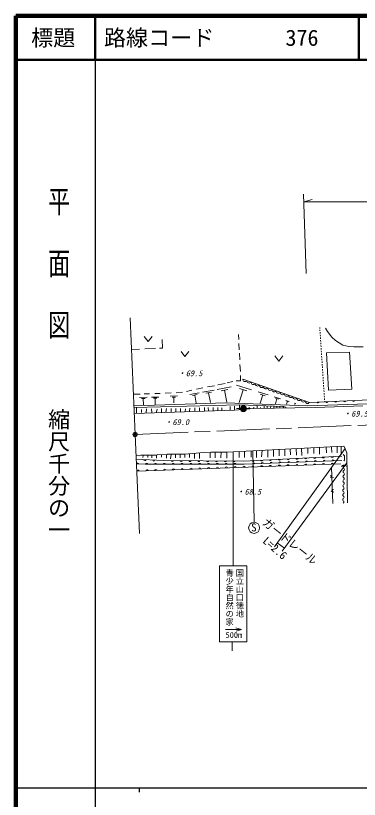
# Model space of a CAD drawing. Units: millimetres, scale not verified. Extents: x 40000 to 680000, y 20000 to 380000.
# Drawn here: x 40000 to 117880, y 202409 to 380000 of the extents above; entities that cross this region are included whole.
import ezdxf
from ezdxf.enums import TextEntityAlignment as Align

# ---------------------------------------------------------------- set-up
doc = ezdxf.new("R2010")
doc.units = ezdxf.units.MM
doc.header["$LTSCALE"] = 1000
doc.header["$PDMODE"] = 32
doc.header["$PDSIZE"] = 500
doc.linetypes.add('CHAIN', pattern=[18.5, 12, -1.5, 3.5, -1.5])
for name, color, linetype, lineweight in [('M-BGD', 7, 'Continuous', 13), ('M-BMK', 2, 'CHAIN', 13), ('M-BMK-SRVR', 3, 'Continuous', 13), ('M-STR-HTXT', 7, 'Continuous', 13), ('M-STR-STRC', 7, 'Continuous', 13), ('M-TTL', 2, 'Continuous', 140), ('M-TTL-BAND', 7, 'Continuous', 25), ('M-TTL-LINE', 7, 'Continuous', 50)]:
    doc.layers.add(name, color=color, linetype=linetype, lineweight=lineweight)
doc.layers.add('M-OTRS', color=6, linetype='Continuous')
doc.layers.add('M-TTL-TXT', color=7, linetype='Continuous')
doc.styles.add('@ＭＳ ゴシック', font='')
doc.styles.add('@ＭＳ 明朝', font='')
doc.styles.add('ＭＳ ゴシック', font='')
doc.styles.add('ＭＳ 明朝', font='')
doc.styles.get('@ＭＳ ゴシック').set_extended_font_data('@MS Gothic')
doc.styles.get('@ＭＳ 明朝').set_extended_font_data('@MS Mincho')
doc.styles.get('ＭＳ ゴシック').set_extended_font_data('MS Gothic')
doc.styles.get('ＭＳ 明朝').set_extended_font_data('MS Mincho')

msp = doc.modelspace()

# ---------------------------------------------------------------- hatches: boundary and pattern name
at = {"layer": 'M-BGD'}
msp.add_hatch(color=256, dxfattribs=at).paths.add_polyline_path([(92305, 290924, -1), (90939, 290924, -0.41421), (91622, 291607, -0.41421)])

# ---------------------------------------------------------------- linework, layer by layer
for p, q in [((108916, 309317), (108927, 309142)), ((110220, 309175), (110643, 308413)), ((69103, 307327), (70003, 306127)), ((70003, 306127), (70903, 307327)), ((90493, 307735), (90577, 306635)), ((108947, 308842), (108967, 308543)), ((108987, 308244), (109007, 307944)), ((109026, 307645), (109046, 307345)), ((110643, 308413), (111659, 307143)), ((73221, 306635), (73305, 304687)), ((90577, 305703), (90662, 304264)), ((109066, 307046), (109086, 306747)), ((109105, 306447), (109125, 306148)), ((109145, 305849), (109165, 305549)), ((111659, 307143), (112506, 306381)), ((112506, 306381), (114115, 305365)), ((68056, 304433), (66278, 304349)), ((71697, 304603), (69241, 304518)), ((73305, 304687), (72628, 304687)), ((77468, 303929), (78368, 302729)), ((78368, 302729), (79268, 303929)), ((109184, 305250), (109204, 304951)), ((109224, 304651), (109244, 304352)), ((109263, 304053), (109283, 303753)), ((115639, 303756), (110474, 303587)), ((114115, 305365), (115469, 305026)), ((115469, 305026), (116655, 304941)), ((116147, 295374), (115639, 303756)), ((116655, 304941), (118771, 304941)), ((90747, 303502), (90831, 301978)), ((98737, 302924), (99637, 301724)), ((99637, 301724), (100537, 302924)), ((109303, 303454), (109323, 303155)), ((109343, 302855), (109362, 302556)), ((109382, 302257), (109402, 301957)), ((110474, 303587), (110897, 295120)), ((90831, 300962), (90916, 299353)), ((109422, 301658), (109441, 301359)), ((109461, 301059), (109481, 300760)), ((109501, 300460), (109520, 300161)), ((90916, 298422), (90916, 297237)), ((109540, 299862), (109560, 299562)), ((109580, 299263), (109600, 298964)), ((109619, 298664), (109639, 298365)), ((87445, 296644), (85836, 296305)), ((89223, 297067), (87953, 296813)), ((89985, 297237), (90916, 297237)), ((91450, 297635), (106566, 292360)), ((109659, 298066), (109679, 297766)), ((109698, 297467), (109718, 297168)), ((109738, 296868), (109758, 296569)), ((79909, 295120), (78724, 294866)), ((82449, 295628), (81010, 295374)), ((82342, 294690), (84952, 295166)), ((85074, 296136), (83465, 295882)), ((85663, 295296), (88817, 295872)), ((86538, 294967), (88115, 295255)), ((87326, 295111), (87816, 292429)), ((90021, 296249), (93426, 295207)), ((91568, 295217), (90682, 292323)), ((90716, 295478), (92419, 294957)), ((109777, 296270), (109797, 295970)), ((109817, 295671), (109837, 295372)), ((109856, 295072), (109876, 294773)), ((110897, 295120), (116147, 295374)), ((66701, 294189), (68225, 294189)), ((68076, 293506), (69764, 293531)), ((68502, 293259), (69345, 293271)), ((68923, 293265), (68944, 291831)), ((69157, 294273), (70342, 294273)), ((70788, 293545), (72427, 293569)), ((71201, 293305), (72021, 293317)), ((71527, 294358), (72713, 294358)), ((71611, 293311), (71631, 291918)), ((75253, 294527), (73898, 294443)), ((75048, 293806), (76639, 293829)), ((75449, 293573), (76245, 293584)), ((75847, 293579), (75866, 292226)), ((77793, 294697), (76353, 294527)), ((79449, 294162), (81592, 294553)), ((80044, 293938), (81115, 294134)), ((80579, 294036), (80912, 292215)), ((83066, 294418), (84371, 294656)), ((83718, 294537), (84123, 292319)), ((94964, 294737), (97206, 294051)), ((95982, 294058), (95399, 292152)), ((95422, 294229), (96543, 293886)), ((98589, 293628), (99979, 293203)), ((99220, 293207), (98859, 292026)), ((98873, 293313), (99567, 293101)), ((106566, 292360), (140005, 293734)), ((109896, 294473), (109916, 294174)), ((109936, 293875), (109955, 293575)), ((109975, 293276), (109995, 292977)), ((87614, 292241), (66871, 291564)), ((90747, 291818), (66871, 291225)), ((106241, 291564), (87614, 292241)), ((88630, 291395), (88630, 290548)), ((89561, 291479), (89561, 290633)), ((90747, 291818), (90747, 290802)), ((94726, 291649), (90747, 291818)), ((92931, 291291), (92945, 290893)), ((93964, 290971), (93964, 291310)), ((94726, 291649), (94726, 290971)), ((100653, 291395), (94726, 291649)), ((96335, 291479), (96335, 291056)), ((97012, 291564), (97012, 291056)), ((97859, 291479), (97774, 291056)), ((98536, 291479), (98536, 291141)), ((99213, 291479), (99213, 291141)), ((99891, 291479), (99891, 291141)), ((100737, 291395), (100653, 291225)), ((100653, 291225), (100653, 291395)), ((101330, 291225), (100737, 291395)), ((101248, 292815), (102012, 292581)), ((101595, 292583), (101396, 291934)), ((101404, 292642), (101786, 292525)), ((103197, 292218), (103503, 292125)), ((103350, 292172), (103257, 291866)), ((141462, 292834), (106241, 291564)), ((118687, 291564), (107934, 291225)), ((110015, 292677), (110026, 292502)), ((89561, 290633), (66955, 289871)), ((67379, 291225), (67379, 289955)), ((68479, 290717), (68479, 290040)), ((69665, 290887), (69580, 290040)), ((70765, 290887), (70850, 290040)), ((72035, 290802), (71951, 290125)), ((73051, 290971), (73051, 290125)), ((74152, 290971), (74067, 290125)), ((75253, 290971), (75253, 290209)), ((76269, 290971), (76269, 290209)), ((77369, 290971), (77369, 290209)), ((78470, 290887), (78385, 290294)), ((79486, 291056), (79401, 290294)), ((80587, 291141), (80587, 290379)), ((81687, 291141), (81687, 290379)), ((82788, 291225), (82788, 290379)), ((83635, 291225), (83719, 290463)), ((84735, 291225), (84735, 290463)), ((85836, 291225), (85836, 290463)), ((86683, 291141), (86683, 290548)), ((89561, 290633), (93964, 290971)), ((90027, 290960), (90940, 290960)), ((92320, 290960), (93233, 290960)), ((107934, 291225), (93964, 290971)), ((95488, 291225), (95488, 290971)), ((87868, 281065), (114199, 282420)), ((113776, 282420), (113776, 280642)), ((114199, 282420), (114453, 282335)), ((74152, 280473), (74406, 280642)), ((74406, 280642), (78301, 280642)), ((76184, 280642), (76184, 279795)), ((77285, 280642), (77285, 279795)), ((78301, 280642), (82534, 280981)), ((78301, 280642), (78301, 279880)), ((79401, 280727), (79401, 279880)), ((80502, 280811), (80502, 279626)), ((81687, 280811), (81687, 279626)), ((82534, 280981), (84058, 280896)), ((84058, 280896), (84312, 281065)), ((84058, 280896), (84058, 279795)), ((84312, 281065), (84905, 281065)), ((84905, 281065), (87868, 281065)), ((85243, 280981), (85243, 279795)), ((86598, 281150), (86513, 279795)), ((87868, 281065), (87868, 279711)), ((89307, 281150), (89307, 280049)), ((90662, 281235), (90662, 279880)), ((91847, 281235), (91847, 279880)), ((93371, 281319), (93371, 279965)), ((93710, 281404), (94049, 265233)), ((94557, 281404), (94557, 279880)), ((95827, 281489), (95742, 280049)), ((97181, 281573), (97181, 279965)), ((98451, 281573), (98451, 280134)), ((99721, 281658), (99721, 280219)), ((100991, 281743), (100991, 280219)), ((102177, 281743), (102261, 280473)), ((103531, 281912), (103616, 280388)), ((104801, 281912), (104886, 280303)), ((106241, 281997), (106241, 280811)), ((107595, 282081), (107595, 280811)), ((108865, 282081), (108865, 280642)), ((110389, 282251), (110474, 280896)), ((111575, 282251), (111659, 280981)), ((112845, 282335), (112845, 280896)), ((114453, 282335), (115046, 280896)), ((115046, 280896), (115215, 269635)), ((67294, 280303), (67971, 280219)), ((67971, 280219), (68395, 280388)), ((68395, 280388), (71951, 280388)), ((68903, 280303), (68818, 279880)), ((69919, 280388), (69919, 279880)), ((70850, 280473), (70850, 279795)), ((71951, 280388), (72205, 280557)), ((71951, 280388), (71951, 279711)), ((72205, 280557), (74152, 280473)), ((73051, 280473), (73051, 279965)), ((74152, 280473), (74152, 279711)), ((75253, 280557), (75083, 279541)), ((114199, 280557), (114538, 280219)), ((114538, 279287), (114369, 279118)), ((114538, 280219), (114538, 279287)), ((113722, 278464), (67430, 276812)), ((111575, 277679), (111913, 269466)), ((111321, 275816), (111659, 275562)), ((111659, 275562), (111321, 275308)), ((111659, 275562), (111744, 275393)), ((111744, 275393), (111998, 275308)), ((111829, 272599), (111490, 272091)), ((111829, 272175), (111744, 272429)), ((111998, 272599), (111829, 272599)), ((112083, 272006), (111829, 272175))]:
    msp.add_line(p, q, dxfattribs=at)
for points in [[(67316, 279466), (73404, 279172), (91632, 279078), (113885, 280169)], [(113896, 279221), (91803, 278333), (69376, 278344), (67361, 278419)]]:
    msp.add_lwpolyline(points, dxfattribs=at)
for centre, radius in [((91622, 290924), 683), ((94038, 263936), 1250)]:
    msp.add_circle(centre, radius, dxfattribs=at)
for centre, radius, start, end in [((91960, 297577), 513, 173.47973, 328.04789), ((92904, 297247), 513, 173.47973, 328.04789), ((93849, 296917), 513, 173.47973, 328.04789), ((94794, 296588), 513, 173.47973, 328.04789), ((95739, 296258), 513, 173.47973, 328.04789), ((96684, 295928), 513, 173.47973, 328.04789), ((97628, 295599), 513, 173.47973, 328.04789), ((98573, 295269), 513, 173.47973, 328.04789), ((99518, 294939), 513, 173.47973, 328.04789), ((100463, 294610), 513, 173.47973, 328.04789), ((101407, 294280), 513, 173.47973, 328.04789), ((102352, 293950), 513, 173.47973, 328.04789), ((103297, 293621), 513, 173.47973, 328.04789), ((104242, 293291), 513, 173.47973, 328.04789), ((105186, 292961), 513, 173.47973, 328.04789), ((106131, 292631), 513, 173.47973, 328.04789), ((108562, 292498), 256, 195.03255, 349.67178), ((110561, 292580), 256, 195.03255, 349.67178), ((112559, 292663), 256, 195.03255, 349.67178), ((114557, 292745), 256, 195.03255, 349.67178), ((116556, 292827), 256, 195.03255, 349.67178), ((69317, 279425), 256, 189.91603, 344.55527), ((71314, 279329), 256, 189.91603, 344.55527), ((75499, 279217), 256, 192.38611, 347.02535), ((77499, 279207), 256, 192.38611, 347.02535), ((79499, 279197), 256, 192.38611, 347.02535), ((81499, 279186), 256, 192.38611, 347.02535), ((83499, 279176), 256, 192.38611, 347.02535), ((85499, 279166), 256, 192.38611, 347.02535), ((87499, 279155), 256, 192.38611, 347.02535), ((89499, 279145), 256, 192.38611, 347.02535), ((93759, 279239), 256, 195.48775, 350.12698), ((95757, 279337), 256, 195.48775, 350.12698), ((97754, 279435), 256, 195.48775, 350.12698), ((99752, 279532), 256, 195.48775, 350.12698), ((99910, 278603), 256, 14.98175, 169.62098), ((101750, 279630), 256, 195.48775, 350.12698), ((101908, 278683), 256, 14.98175, 169.62098), ((103747, 279728), 256, 195.48775, 350.12698), ((103907, 278764), 256, 14.98175, 169.62098), ((105745, 279826), 256, 195.48775, 350.12698), ((105905, 278844), 256, 14.98175, 169.62098), ((107742, 279924), 256, 195.48775, 350.12698), ((107904, 278924), 256, 14.98175, 169.62098), ((109740, 280022), 256, 195.48775, 350.12698), ((109902, 279004), 256, 14.98175, 169.62098), ((111738, 280120), 256, 195.48775, 350.12698), ((111900, 279085), 256, 14.98175, 169.62098), ((67690, 278351), 256, 10.53136, 165.17059), ((69691, 278287), 256, 12.65422, 167.29346), ((69752, 276838), 256, 14.72516, 169.3644), ((71691, 278286), 256, 12.65422, 167.29346), ((71750, 276910), 256, 14.72516, 169.3644), ((73691, 278285), 256, 12.65422, 167.29346), ((73749, 276981), 256, 14.72516, 169.3644), ((75691, 278285), 256, 12.65422, 167.29346), ((75748, 277052), 256, 14.72516, 169.3644), ((77691, 278284), 256, 12.65422, 167.29346), ((77747, 277124), 256, 14.72516, 169.3644), ((79691, 278283), 256, 12.65422, 167.29346), ((79745, 277195), 256, 14.72516, 169.3644), ((81691, 278282), 256, 12.65422, 167.29346), ((81744, 277266), 256, 14.72516, 169.3644), ((83691, 278281), 256, 12.65422, 167.29346), ((83743, 277338), 256, 14.72516, 169.3644), ((85691, 278280), 256, 12.65422, 167.29346), ((85742, 277409), 256, 14.72516, 169.3644), ((87691, 278279), 256, 12.65422, 167.29346), ((87740, 277480), 256, 14.72516, 169.3644), ((89691, 278278), 256, 12.65422, 167.29346), ((89739, 277552), 256, 14.72516, 169.3644), ((91738, 277623), 256, 14.72516, 169.3644), ((93736, 277695), 256, 14.72516, 169.3644), ((93915, 278362), 256, 14.98175, 169.62098), ((95735, 277766), 256, 14.72516, 169.3644), ((95913, 278442), 256, 14.98175, 169.62098), ((97734, 277837), 256, 14.72516, 169.3644), ((97912, 278523), 256, 14.98175, 169.62098), ((99733, 277909), 256, 14.72516, 169.3644), ((101731, 277980), 256, 14.72516, 169.3644), ((103730, 278051), 256, 14.72516, 169.3644), ((105729, 278123), 256, 14.72516, 169.3644), ((107728, 278194), 256, 14.72516, 169.3644), ((109726, 278265), 256, 14.72516, 169.3644), ((111725, 278337), 256, 14.72516, 169.3644), ((114369, 277533), 618, 26.55252, 154.65366), ((114512, 277690), 306, 119.83443, 238.57302), ((114193, 277168), 306, 299.83443, 58.57302), ((67753, 276767), 256, 14.72516, 169.3644), ((114483, 275585), 306, 119.83443, 238.57302), ((114497, 276638), 306, 119.83443, 238.57302), ((114164, 275063), 306, 299.83443, 58.57302), ((114179, 276116), 306, 299.83443, 58.57302), ((114454, 273480), 306, 119.83443, 238.57302), ((114468, 274533), 306, 119.83443, 238.57302), ((114149, 274011), 306, 299.83443, 58.57302), ((114439, 272428), 306, 119.83443, 238.57302), ((114120, 271906), 306, 299.83443, 58.57302), ((114135, 272958), 306, 299.83443, 58.57302), ((114410, 270323), 306, 119.83443, 238.57302), ((114424, 271375), 306, 119.83443, 238.57302), ((114091, 269801), 306, 299.83443, 58.57302), ((114105, 270853), 306, 299.83443, 58.57302)]:
    msp.add_arc(centre, radius, start, end, dxfattribs=at)
at = {"layer": 'M-BMK'}
msp.add_line((67074, 285108), (166985, 289161), dxfattribs=at)
at = {"layer": 'M-BMK-SRVR'}
for p, q in [((65939, 311545), (67074, 285108)), ((67074, 285108), (68038, 262648))]:
    msp.add_line(p, q, dxfattribs=at)
msp.add_circle((67074, 285108), 500, dxfattribs=at)
msp.add_point((67074, 285108), dxfattribs=at)
at = {"layer": 'M-OTRS'}
msp.add_point((67074, 285108), dxfattribs=at)
at = {"layer": 'M-STR-HTXT'}
for p, q in [((105225, 339570), (105817, 321536)), ((105283, 337792), (107213, 338317)), ((252121, 338300), (105283, 337792)), ((114634, 281896), (98621, 259645)), ((115046, 278695), (100399, 258623)), ((99258, 260531), (100896, 259305))]:
    msp.add_line(p, q, dxfattribs=at)
at = {"layer": 'M-STR-STRC'}
for p, q in [((89307, 281139), (89307, 255352)), ((86200, 255352), (92410, 255352)), ((86200, 238105), (86200, 255352)), ((92410, 255352), (92410, 238105)), ((87540, 240885), (91207, 240885)), ((91207, 240885), (89929, 241240)), ((91207, 240885), (89953, 240530)), ((92410, 238105), (86200, 238105)), ((89081, 238105), (89081, 236085))]:
    msp.add_line(p, q, dxfattribs=at)
at = {"layer": 'M-TTL'}
for p, q in [((40000, 380000), (40000, 20000)), ((680000, 380000), (40000, 380000))]:
    msp.add_line(p, q, dxfattribs=at)
at = {"layer": 'M-TTL-BAND'}
for p, q in [((58000, 370000), (58000, 20000)), ((40000, 205000), (579000, 205000)), ((68000, 205000), (68000, 204000))]:
    msp.add_line(p, q, dxfattribs=at)
at = {"layer": 'M-TTL-LINE'}
for p, q in [((58000, 380000), (58000, 370000)), ((117750, 380000), (117750, 370000)), ((40000, 370000), (680000, 370000))]:
    msp.add_line(p, q, dxfattribs=at)

# ---------------------------------------------------------------- texts
at = {"layer": 'M-BGD', "style": 'ＭＳ ゴシック', "oblique": 15}
for s, p in [('・69.5', (76695, 297903)), ('・69.5', (114186, 288750)), ('・69.0', (73664, 286825)), ('・68.5', (90015, 271066))]:
    msp.add_text(s, height=1320, dxfattribs=at).set_placement(p, align=Align.BOTTOM_LEFT)
at = {"layer": 'M-BGD', "style": 'ＭＳ ゴシック'}
msp.add_text('S', height=1833, dxfattribs=at).set_placement((93360, 262563), align=Align.BOTTOM_LEFT)
at = {"layer": 'M-STR-HTXT', "style": 'ＭＳ ゴシック'}
for s, rotation, p in [('ガードレール', 321.345, (95386, 264394)), ('L=2.6', 318.598, (95459, 260319))]:
    msp.add_text(s, height=1833, rotation=rotation, dxfattribs=at).set_placement(p, align=Align.BOTTOM_LEFT)
at = {"layer": 'M-STR-STRC', "style": '@ＭＳ 明朝'}
for s, p in [('青少年自然の家', (87395, 254650)), ('国立山口徳地', (89710, 254650))]:
    msp.add_text(s, height=1320, rotation=270, dxfattribs=at).set_placement(p, align=Align.BOTTOM_LEFT)
at = {"layer": 'M-STR-STRC', "style": 'ＭＳ 明朝'}
msp.add_text('500m', height=1320, dxfattribs=at).set_placement((87563, 238590), align=Align.BOTTOM_LEFT)
at = {"layer": 'M-TTL-BAND', "style": '@ＭＳ ゴシック', "width": 1.4}
msp.add_text('平  面  図', height=3666, rotation=270, dxfattribs=at).set_placement((49777, 306475), align=Align.MIDDLE_RIGHT)
at = {"layer": 'M-TTL-BAND', "style": '@ＭＳ ゴシック'}
msp.add_text('縮尺千分の一', height=3666, rotation=270, dxfattribs=at).set_placement((49777, 261030), align=Align.MIDDLE_RIGHT)
at = {"layer": 'M-TTL-TXT', "style": 'ＭＳ ゴシック'}
msp.add_text('標題', height=3666, dxfattribs=at).set_placement((48500, 375000), align=Align.MIDDLE_CENTER)
for s, p in [('路線コード', (60000, 375000)), ('376', (101142, 375000))]:
    msp.add_text(s, height=3666, dxfattribs=at).set_placement(p, align=Align.MIDDLE_LEFT)

doc.saveas('drawing.dxf')
